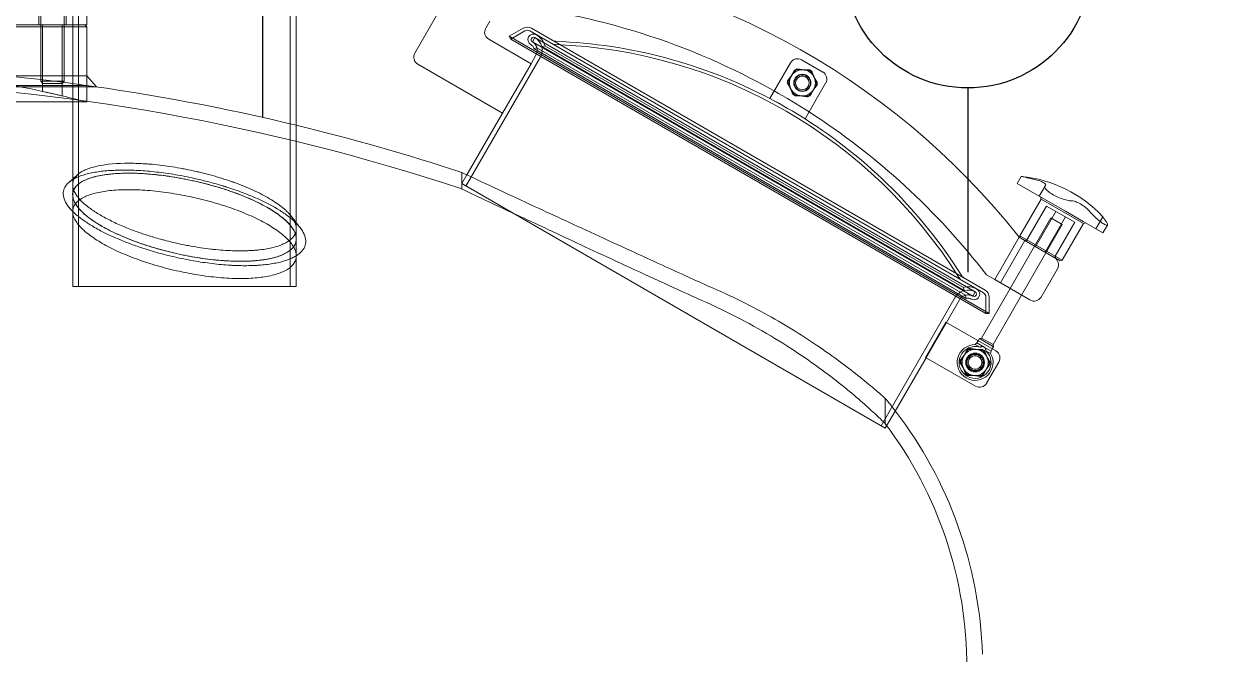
# Model space of a CAD drawing. Header units: millimetres. Extents: x -6314 to 11113, y -129 to 3675.
# Drawn here: x -2345.1 to -2223.9, y 2121.1 to 2185.6 of the extents above; entities that cross this region are included whole.
import ezdxf

# ---------------------------------------------------------------- set-up
doc = ezdxf.new("R2010")
doc.units = ezdxf.units.MM
doc.layers.add('Equipment', color=123, linetype='Continuous')
doc.dimstyles.new('ISO-25', dxfattribs={"dimtxt": 2.5, "dimasz": 2.5, "dimexe": 1.25, "dimexo": 0.625, "dimtad": 1, "dimtxsty": 'Standard', "dimcen": 2.5, "dimadec": 0, "dimazin": 0, "dimtfac": 1, "dimtmove": 0, "dimatfit": 3, "dimfxl": 1, "dimarcsym": 0})

# ---------------------------------------------------------------- blocks, each defined once
blk = doc.blocks.new('A$C161d446f')
at = {"layer": 'Equipment', "linetype": 'Continuous', "lineweight": 0, "extrusion": (0, 1, 0)}
for p, q in [((-38.12, 521.86), (-38.12, 481.22)), ((-16.48, 521.86), (-16.48, 481.22)), ((-38.73, 520.86), (-38.73, 487.13)), ((-15.87, 520.86), (-15.87, 491.6)), ((-15.2, 507.96), (-15.2, 511.96)), ((-15, 511.94), (-15, 502.18)), ((-12.6, 511.94), (-12.6, 502.18)), ((-12.4, 507.96), (-12.4, 511.96)), ((-54.18, 510.84), (-50.85, 505.07)), ((-17.3, 507.96), (-17.3, 511.16)), ((-58.1, 507.62), (-58.51, 508.34)), ((-17.3, 507.96), (-15.87, 507.96)), ((-17.1, 507.96), (-17.3, 507.76)), ((-15.87, 507.96), (1.27, 507.96)), ((-14.81, 500.69), (-14.81, 507.96)), ((-12.79, 501.15), (-12.79, 507.96)), ((-109.57, 478.45), (-60.5, 506.78)), ((-109.16, 480.84), (-62.78, 507.62)), ((-108.99, 480.55), (-62.61, 507.33)), ((-108.15, 480.65), (-63.12, 506.65)), ((-63.12, 506.65), (-108.15, 480.65)), ((-63.12, 506.65), (-62.87, 506.22)), ((-62.11, 507.33), (-60.67, 506.49)), ((-61.94, 507.62), (-60.5, 506.78)), ((-60.67, 506.49), (-60.5, 506.78)), ((-17.3, 507.76), (-15.87, 507.76)), ((-17.3, 507.76), (-17.3, 500.07)), ((-15.87, 507.76), (1.27, 507.76)), ((-109.24, 478.45), (-60.67, 506.49)), ((-62.87, 506.22), (-107.9, 480.22)), ((-107.23, 479.99), (-63.01, 505.52)), ((-107.14, 480.32), (-63.33, 505.61)), ((-107.01, 480.8), (-63.82, 505.74)), ((-106.93, 481.12), (-64.14, 505.82)), ((-64.14, 505.82), (-63.82, 505.74)), ((-63.33, 505.61), (-63.01, 505.52)), ((-58.4, 506.48), (-62.73, 503.98)), ((-90.38, 504.38), (-92.55, 503.13)), ((-63.67, 504.6), (-56.08, 491.47)), ((-63.23, 504.85), (-62.73, 503.98)), ((-87.13, 500.42), (-89.25, 504.07)), ((-62.73, 503.98), (-59.82, 498.93)), ((-62.73, 503.98), (-59.82, 498.93)), ((-62.73, 503.98), (-59.82, 498.93)), ((-51.16, 503.93), (-59.82, 498.93)), ((-90.74, 498.33), (-92.85, 501.99)), ((-17.3, 502.75), (-18.29, 501.61)), ((-15.87, 502.75), (-17.3, 502.75)), ((-17.3, 502.75), (-17.3, 501.75)), ((1.27, 502.75), (-15.87, 502.75)), ((-12.6, 502.18), (-15, 502.18)), ((-14.79, 501.96), (-15, 502.18)), ((-14.79, 501.96), (-12.81, 501.96)), ((-12.81, 501.96), (-12.6, 502.18)), ((-18.29, 501.61), (-15.87, 501.61)), ((-17.3, 501.75), (42.7, 501.75)), ((-15.87, 501.61), (1.27, 501.61)), ((-17.3, 500.07), (42.7, 500.07)), ((-59.82, 498.93), (-56.17, 492.62)), ((-112.85, 492.46), (-112.44, 491.74)), ((-56.17, 492.62), (-55.65, 491.72)), ((-55.65, 491.17), (-55.65, 492.86)), ((-115.33, 491.55), (-114.69, 490.44)), ((-115.28, 491.47), (-114.68, 490.45)), ((-114.68, 490.45), (-113.57, 491.09)), ((-112.44, 491.74), (-113.57, 491.09)), ((-55.65, 491.72), (-98.95, 466.72)), ((-15.87, 491.6), (-15.87, 490.57)), ((-15.87, 491.6), (-15.87, 481.22)), ((-114.88, 490.14), (-119.21, 487.64)), ((-114.68, 490.45), (-117.37, 488.9)), ((-114.88, 490.14), (-114.82, 490.37)), ((-112.71, 486.39), (-114.88, 490.14)), ((-15.87, 488.87), (-15.87, 490.57)), ((-119.18, 487.85), (-117.37, 488.9)), ((-115.43, 489.43), (-118.32, 487.77)), ((-118.32, 487.77), (-115.43, 489.43)), ((-114.31, 485.27), (-116.39, 488.88)), ((-113.35, 485.82), (-115.43, 489.43)), ((-113.43, 485.97), (-115.43, 489.43)), ((-121.67, 487.49), (-121.2, 486.68)), ((-119.18, 487.85), (-121.2, 486.68)), ((-121.19, 488.33), (-120.48, 487.1)), ((-119.21, 487.64), (-119.44, 487.7)), ((-117.04, 483.89), (-119.21, 487.64)), ((-116.24, 484.16), (-118.32, 487.77)), ((-116.32, 484.3), (-118.32, 487.77)), ((-115.28, 484.71), (-117.37, 488.32)), ((-117.04, 487.55), (-115.88, 488.21)), ((-117.04, 487.55), (-112.87, 480.33)), ((-115.88, 488.21), (-111.72, 480.99)), ((-117.04, 483.89), (-112.71, 486.39)), ((-113.38, 485.81), (-112.63, 486.24)), ((-112.77, 486.16), (-112.71, 486.39)), ((-112.63, 486.24), (-110.13, 481.91)), ((-38.73, 487.13), (-38.73, 486.07)), ((-38.73, 487.13), (-38.73, 481.22)), ((-38.73, 484.33), (-38.73, 486.07)), ((-113.38, 485.81), (-116.21, 484.18)), ((-113.43, 485.97), (-113.21, 485.91)), ((-113.21, 485.91), (-110.71, 481.58)), ((-116.82, 483.82), (-117.04, 483.89)), ((-116.24, 484.16), (-116.82, 483.82)), ((-116.32, 484.3), (-116.38, 484.07)), ((-116.24, 484.16), (-116.21, 484.18)), ((-116.54, 483.02), (-114.88, 480.13)), ((-113.74, 479.83), (-110.13, 481.91)), ((-109.29, 482.4), (-110.13, 481.91)), ((-38.73, 481.22), (-15.87, 481.22)), ((-112.87, 480.33), (-109.96, 475.28)), ((-111.72, 480.99), (-108.8, 475.94)), ((-109.57, 480.12), (-109.57, 478.45)), ((-109.24, 480.12), (-109.24, 478.45)), ((-108.15, 480.65), (-107.9, 480.22)), ((-107.14, 480.32), (-107.23, 479.99)), ((-106.93, 481.12), (-107.01, 480.8)), ((-106.1, 480.1), (-98.52, 466.97)), ((-106.53, 479.85), (-105.2, 477.54)), ((-105.15, 477.57), (-110.25, 474.62)), ((-109.24, 478.45), (-109.57, 478.45)), ((-105.15, 477.57), (-103.07, 473.96)), ((-105.2, 477.54), (-103.12, 473.93)), ((-105.18, 477.55), (-103.1, 473.94)), ((-108.57, 475.88), (-110.02, 475.05)), ((-109.96, 475.28), (-110.02, 475.05)), ((-109.96, 475.28), (-108.8, 475.94)), ((-109.04, 475.02), (-108.32, 475.44)), ((-108.8, 475.94), (-108.57, 475.88)), ((-108.14, 475.28), (-108.61, 475)), ((-108.45, 475.67), (-108.57, 475.88)), ((-108.32, 475.44), (-108.45, 475.67)), ((-108.32, 475.44), (-108.14, 475.28)), ((-109.89, 474.83), (-110.02, 475.05)), ((-109.76, 474.61), (-109.89, 474.83)), ((-109.76, 474.61), (-109.04, 475.02)), ((-109.76, 474.61), (-109.71, 474.37)), ((-109.24, 474.64), (-109.71, 474.37)), ((-103.07, 473.96), (-108.17, 471.02)), ((-103.12, 473.93), (-99.97, 468.48)), ((-110.56, 473.49), (-109.31, 471.32)), ((-98.95, 467.18), (-98.95, 469.76)), ((-99.97, 468.48), (-98.95, 466.72))]:
    blk.add_line(p, q, dxfattribs=at)
at = {"layer": 'Equipment', "linetype": 'Continuous', "lineweight": 0}
for centre, radius in [((-90.47, 502.02), 0.875), ((-90.47, 502.02), 0.833), ((-90.47, 502.02), 0.695), ((-108.13, 473.44), 0.875), ((-108.13, 473.44), 0.833), ((-108.13, 473.44), 0.695)]:
    blk.add_circle(centre, radius, dxfattribs=at)
at = {"layer": 'Equipment', "linetype": 'Continuous', "lineweight": 0, "extrusion": (0, 0, -1)}
for centre, radius in [((90.47, 502.02), 0.708), ((108.13, 473.44), 0.958), ((108.13, 473.44), 0.708)]:
    blk.add_circle(centre, radius, dxfattribs=at)
at = {"layer": 'Equipment', "linetype": 'Continuous', "lineweight": 0}
for centre, radius, start, end in [((-52.37, 438.6), 76.82, 94.4715, 141.6682), ((-51.57, 504.65), 0.833, 300, 30), ((-90.47, 502.02), 1.33, 37.5517, 97.5517), ((-63.24, 454.86), 51.44, 117.6789, 122.3211), ((-115.82, 483.44), 0.833, 120, 210), ((-114.15, 480.55), 0.833, 210, 300), ((-108.13, 473.44), 1.63, 132.7953, 107.2047), ((-108.13, 473.44), 1.33, 217.5517, 277.5517)]:
    blk.add_arc(centre, radius, start, end, dxfattribs=at)
at = {"layer": 'Equipment', "linetype": 'Continuous', "lineweight": 0, "extrusion": (0, 0, -1)}
for centre, radius, start, end in [((52.37, 438.6), 71.82, 60.641, 84.2997), ((62.37, 505.35), 1.83, 15, 60), ((62.37, 505.35), 1.5, 330, 60), ((62.37, 505.35), 1.5, 15, 60), ((62.99, 506.43), 0.583, 60, 240), ((62.99, 506.43), 0.25, 60, 240), ((62.36, 506.89), 0.833, 60, 120), ((62.36, 506.89), 0.5, 60, 120), ((58.82, 507.21), 0.833, 150, 240), ((63.24, 454.86), 51.12, 32.2368, 87.7632), ((63.24, 454.86), 51.45, 62.3205, 87.7632), ((65.27, 506.94), 0.667, 240, 267.7632), ((65.27, 506.94), 1, 240, 267.7632), ((62.37, 505.35), 1, 338.0454, 60), ((62.37, 505.35), 1, 15, 60), ((62.37, 505.35), 0.667, 15, 60), ((89.97, 503.66), 0.833, 60, 150), ((62.37, 505.35), 1, 330, 338.0454), ((92.13, 502.41), 0.833, 330, 60), ((90.47, 502.02), 1.33, 22.4483, 82.4483), ((-12.7, 285.14), 218.68, 76.3975, 88.2443), ((-12.7, 384.56), 119.34, 77.6674, 86.7816), ((90.47, 502.02), 1.33, 322.4483, 22.4483), ((90.47, 502.02), 1.33, 142.4483, 202.4483), ((-12.7, 285.14), 217.08, 71.6478, 88.2313), ((90.47, 502.02), 1.33, 262.4483, 322.4483), ((52.37, 438.6), 71.82, 57.3158, 60.641), ((90.47, 502.02), 1.33, 202.4483, 262.4483), ((-12.7, 285.14), 218.68, 81.8529, 82.1149), ((-12.7, 384.56), 119.34, 75.4407, 76.6721), ((63.24, 454.86), 51.45, 57.6794, 62.3206), ((63.24, 454.86), 51.45, 57.6795, 62.3205), ((52.37, 438.6), 71.82, 37.5808, 57.3158), ((63.24, 454.86), 51.45, 32.2368, 57.6795), ((-12.7, 285.14), 218.68, 71.7868, 76.3975), ((111.55, 479.37), 13.16, 42.9056, 84.3099), ((107.4, 479.35), 1.83, 60, 105), ((107.33, 482.66), 0.667, 212.2368, 240), ((107.33, 482.66), 1, 212.2368, 240), ((108.74, 480.12), 0.833, 0, 60), ((108.74, 480.12), 0.5, 0, 60), ((108.02, 480.43), 0.583, 240, 60), ((108.02, 480.43), 0.25, 240, 60), ((107.4, 479.35), 1.5, 60, 150), ((107.4, 479.35), 1.5, 60, 105), ((107.4, 479.35), 1, 60, 141.9546), ((107.4, 479.35), 1, 60, 105), ((107.4, 479.35), 0.667, 60, 105), ((107.4, 479.35), 1, 141.9546, 150), ((108.13, 473.44), 1.83, 89.7031, 30.2969), ((109.84, 473.9), 0.833, 330, 60), ((108.13, 473.44), 1.33, 322.4483, 22.4483), ((108.13, 473.44), 1.33, 22.4483, 82.4483), ((108.13, 473.44), 1.33, 82.4483, 142.4483), ((108.13, 473.44), 1.33, 142.4483, 202.4483), ((108.13, 473.44), 1.33, 202.4483, 262.4483), ((108.59, 471.74), 0.833, 240, 330), ((65.8, 442.22), 43.1, 37.5494, 39.7218), ((65.8, 442.22), 43.1, 1.8614, 37.5494), ((65.8, 442.22), 41.5, 0, 36.9833)]:
    blk.add_arc(centre, radius, start, end, dxfattribs=at)
at = {"layer": 'Equipment', "linetype": 'Continuous', "lineweight": 0}
for points, weights in [([(-91.7, 502.53), (-91.56, 502.86), (-91.41, 503.24)], [1.76101982358, 1.76101982358, 1.63458428882]), ([(-91.62, 502.69), (-91.44, 503), (-91.24, 503.35)], [2.01757984945, 2.01757984945, 1.87272413359]), ([(-91.41, 503.24), (-91, 503.3), (-90.64, 503.34)], [1.63458428882, 1.76101982358, 1.76101982358]), ([(-91.24, 503.35), (-90.82, 503.35), (-90.47, 503.35)], [1.87272413359, 2.01757984945, 2.01757984945]), ([(-90.64, 503.34), (-90.29, 503.39), (-89.88, 503.44)], [1.76101982358, 1.76101982358, 1.63458428882]), ([(-90.47, 503.35), (-90.11, 503.35), (-89.7, 503.35)], [2.01757984945, 2.01757984945, 1.87272413359]), ([(-89.88, 503.44), (-89.63, 503.12), (-89.41, 502.83)], [1.63458428882, 1.76101982358, 1.76101982358]), ([(-89.31, 502.69), (-89.49, 503), (-89.7, 503.35)], [2.01764396215, 2.01764396215, 1.87278364321]), ([(-92.01, 502.02), (-91.8, 502.38), (-91.62, 502.69)], [1.87272413359, 2.01757984945, 2.01757984945]), ([(-91.62, 501.35), (-91.8, 501.66), (-92.01, 502.02)], [2.01757984945, 2.01757984945, 1.87272413359]), ([(-91.99, 501.82), (-91.84, 502.2), (-91.7, 502.53)], [1.63458428882, 1.76101982358, 1.76101982358]), ([(-91.52, 501.21), (-91.74, 501.49), (-91.99, 501.82)], [1.76101982358, 1.76101982358, 1.63458428882]), ([(-89.41, 502.83), (-89.19, 502.55), (-88.94, 502.22)], [1.76101982358, 1.76101982358, 1.63458428882]), ([(-88.93, 502.02), (-89.13, 502.38), (-89.31, 502.69)], [1.87278364321, 2.01764396215, 2.01764396215]), ([(-88.93, 502.02), (-89.13, 501.66), (-89.31, 501.35)], [1.87272413359, 2.01757984945, 2.01757984945]), ([(-88.94, 502.22), (-89.1, 501.84), (-89.23, 501.51)], [1.63458428882, 1.76101982358, 1.76101982358]), ([(-91.24, 500.69), (-91.44, 501.04), (-91.62, 501.35)], [1.87272413359, 2.01757984945, 2.01757984945]), ([(-91.05, 500.6), (-91.31, 500.92), (-91.52, 501.21)], [1.63458428882, 1.76101982358, 1.76101982358]), ([(-90.47, 500.69), (-90.82, 500.69), (-91.24, 500.69)], [2.01757984945, 2.01757984945, 1.87272413359]), ([(-90.29, 500.7), (-90.65, 500.65), (-91.05, 500.6)], [1.76101982358, 1.76101982358, 1.63458428882]), ([(-89.7, 500.69), (-90.11, 500.69), (-90.47, 500.69)], [1.87272413359, 2.01757984945, 2.01757984945]), ([(-89.53, 500.8), (-89.94, 500.75), (-90.29, 500.7)], [1.63458428882, 1.76101982358, 1.76101982358]), ([(-89.31, 501.35), (-89.49, 501.04), (-89.7, 500.69)], [2.01757984945, 2.01757984945, 1.87272413359]), ([(-89.23, 501.51), (-89.37, 501.18), (-89.53, 500.8)], [1.76101982358, 1.76101982358, 1.63458428882]), ([(-109.67, 473.44), (-109.46, 473.8), (-109.28, 474.11)], [1.87272413359, 2.01757984945, 2.01757984945]), ([(-109.65, 473.24), (-109.5, 473.62), (-109.36, 473.95)], [1.63458428882, 1.76101982358, 1.76101982358]), ([(-109.36, 473.95), (-109.22, 474.28), (-109.07, 474.67)], [1.76101982358, 1.76101982358, 1.63458428882]), ([(-109.28, 474.11), (-109.1, 474.42), (-108.9, 474.78)], [2.01757984945, 2.01757984945, 1.87272413359]), ([(-109.24, 474.64), (-109.19, 474.94), (-109.04, 475.02)], [1.63144465034, 1.70495106429, 1.70495106429]), ([(-109.07, 474.67), (-108.66, 474.72), (-108.3, 474.77)], [1.63458428882, 1.76101982358, 1.76101982358]), ([(-109.04, 475.02), (-108.89, 475.11), (-108.61, 475)], [1.70495106429, 1.70495106429, 1.63144465034]), ([(-108.9, 474.78), (-108.49, 474.78), (-108.13, 474.78)], [1.87272413359, 2.01757984945, 2.01757984945]), ([(-108.3, 474.77), (-107.95, 474.81), (-107.54, 474.87)], [1.76101982358, 1.76101982358, 1.63458428882]), ([(-108.13, 474.78), (-107.77, 474.78), (-107.36, 474.78)], [2.01757984945, 2.01757984945, 1.87272413359]), ([(-107.54, 474.87), (-107.29, 474.54), (-107.07, 474.26)], [1.63458428882, 1.76101982358, 1.76101982358]), ([(-106.97, 474.11), (-107.15, 474.42), (-107.36, 474.78)], [2.01764396215, 2.01764396215, 1.87278364321]), ([(-107.07, 474.26), (-106.85, 473.97), (-106.6, 473.65)], [1.76101982358, 1.76101982358, 1.63458428882]), ([(-106.59, 473.44), (-106.79, 473.8), (-106.97, 474.11)], [1.87278364321, 2.01764396215, 2.01764396215]), ([(-109.28, 472.78), (-109.46, 473.09), (-109.67, 473.44)], [2.01757984945, 2.01757984945, 1.87272413359]), ([(-109.19, 472.63), (-109.4, 472.92), (-109.65, 473.24)], [1.76101982358, 1.76101982358, 1.63458428882]), ([(-108.9, 472.11), (-109.1, 472.47), (-109.28, 472.78)], [1.87272413359, 2.01757984945, 2.01757984945]), ([(-106.97, 472.78), (-107.15, 472.47), (-107.36, 472.11)], [2.01757984945, 2.01757984945, 1.87272413359]), ([(-106.9, 472.94), (-107.03, 472.61), (-107.19, 472.22)], [1.76101982358, 1.76101982358, 1.63458428882]), ([(-106.59, 473.44), (-106.79, 473.09), (-106.97, 472.78)], [1.87272413359, 2.01757984945, 2.01757984945]), ([(-106.6, 473.65), (-106.76, 473.27), (-106.9, 472.94)], [1.63458428882, 1.76101982358, 1.76101982358]), ([(-108.72, 472.02), (-108.97, 472.35), (-109.19, 472.63)], [1.63458428882, 1.76101982358, 1.76101982358]), ([(-108.13, 472.11), (-108.49, 472.11), (-108.9, 472.11)], [2.01757984945, 2.01757984945, 1.87272413359]), ([(-107.95, 472.12), (-108.31, 472.08), (-108.72, 472.02)], [1.76101982358, 1.76101982358, 1.63458428882]), ([(-107.36, 472.11), (-107.77, 472.11), (-108.13, 472.11)], [1.87272413359, 2.01757984945, 2.01757984945]), ([(-107.19, 472.22), (-107.6, 472.17), (-107.95, 472.12)], [1.63458428882, 1.76101982358, 1.76101982358])]:
    blk.add_rational_spline(points, weights, degree=2, dxfattribs=at)
for points, knots in [([(-12.79, 501.15), (-12.79, 501.15), (-12.81, 501.14), (-12.92, 501.12), (-12.99, 501.1), (-13.17, 501.06), (-13.29, 501.03), (-13.54, 500.98), (-13.67, 500.95), (-13.93, 500.89), (-14.06, 500.86), (-14.31, 500.8), (-14.43, 500.77), (-14.61, 500.73), (-14.68, 500.72), (-14.79, 500.69), (-14.81, 500.69), (-14.81, 500.69)], [-3.08456, -3.08456, -3.08456, -3.08456, -2.894468, -2.894468, -2.704376, -2.704376, -2.508906, -2.508906, -2.313436, -2.313436, -2.117951, -2.117951, -1.922466, -1.922466, -1.732373, -1.732373, -1.54228, -1.54228, -1.54228, -1.54228]), ([(-38.73, 487.13), (-38.73, 487.17), (-38.73, 487.22), (-38.71, 487.4), (-38.68, 487.54), (-38.6, 487.75), (-38.56, 487.83), (-38.49, 487.97), (-38.45, 488.04), (-38.31, 488.27), (-38.2, 488.42), (-38, 488.64), (-37.93, 488.72), (-37.82, 488.83), (-37.78, 488.87), (-37.66, 488.99), (-37.57, 489.07), (-37.12, 489.45), (-36.69, 489.76), (-35.95, 490.22), (-35.69, 490.37), (-35.14, 490.66), (-34.85, 490.81), (-34.24, 491.09), (-33.93, 491.23), (-33.52, 491.4), (-33.44, 491.43), (-33.03, 491.6), (-32.7, 491.73), (-32.19, 491.91), (-32.02, 491.97), (-31.51, 492.14), (-31.17, 492.25), (-30.65, 492.4), (-30.48, 492.46), (-29.96, 492.6), (-29.6, 492.7), (-29.16, 492.81), (-29.07, 492.83), (-28.81, 492.89), (-28.64, 492.93), (-28.11, 493.05), (-27.76, 493.13), (-27.22, 493.23), (-27.04, 493.27), (-26.51, 493.36), (-26.16, 493.42), (-25.11, 493.58), (-24.42, 493.66), (-23.58, 493.73), (-23.42, 493.74), (-23.02, 493.76), (-22.79, 493.78), (-22.26, 493.8), (-21.96, 493.8), (-21.51, 493.81), (-21.36, 493.8), (-20.02, 493.78), (-18.98, 493.66), (-17.93, 493.4), (-17.73, 493.34), (-17.37, 493.21), (-17.19, 493.14), (-16.72, 492.91), (-16.47, 492.74), (-16.18, 492.44), (-16.1, 492.34), (-16.01, 492.17), (-15.98, 492.12), (-15.94, 492.02), (-15.92, 491.97), (-15.89, 491.83), (-15.87, 491.73), (-15.87, 491.62), (-15.87, 491.61), (-15.87, 491.6)], [-32.106611, -32.106611, -32.106611, -32.106611, -31.898082, -31.898082, -31.273617, -31.273617, -30.961933, -30.961933, -30.649103, -30.649103, -30.018483, -30.018483, -29.706214, -29.706214, -29.547665, -29.547665, -29.226846, -29.226846, -27.955516, -27.955516, -27.328069, -27.328069, -26.700056, -26.700056, -26.079762, -26.079762, -25.925725, -25.925725, -25.315932, -25.315932, -25.022185, -25.022185, -24.449633, -24.449633, -24.170485, -24.170485, -23.606533, -23.606533, -23.46437, -23.46437, -23.201916, -23.201916, -22.649897, -22.649897, -22.379004, -22.379004, -21.84016, -21.84016, -20.775825, -20.775825, -20.513493, -20.513493, -20.141586, -20.141586, -19.632463, -19.632463, -19.375324, -19.375324, -17.24847, -17.24847, -16.717045, -16.717045, -16.173942, -16.173942, -15.080095, -15.080095, -14.49393, -14.49393, -14.226776, -14.226776, -13.976979, -13.976979, -13.516376, -13.516376, -13.467685, -13.467685, -13.467685, -13.467685]), ([(-114.18, 492.16), (-114.28, 492.14), (-114.37, 492.11), (-114.66, 492.03), (-114.84, 491.96), (-115.12, 491.84), (-115.23, 491.77), (-115.35, 491.65), (-115.36, 491.59), (-115.33, 491.55), (-115.33, 491.53), (-115.32, 491.52), (-115.3, 491.51)], [4.193296, 4.193296, 4.193296, 4.193296, 4.331742, 4.331742, 4.657546, 4.657546, 4.973259, 4.973259, 5.288972, 5.288972, 5.288972, 5.369308, 5.369308, 5.369308, 5.369308]), ([(-112.85, 492.46), (-112.85, 492.46), (-112.9, 492.45), (-113.07, 492.42), (-113.2, 492.39), (-113.5, 492.32), (-113.69, 492.27), (-113.99, 492.2), (-114.09, 492.18), (-114.18, 492.16)], [0, 0, 0, 0, 0.313274, 0.313274, 0.626548, 0.626548, 0.955476, 0.955476, 1.098822, 1.098822, 1.098822, 1.098822]), ([(-78.11, 482.49), (-76.38, 483.28), (-74.65, 484.07), (-70.41, 486.01), (-68, 487.12), (-63.66, 489.13), (-61.77, 490), (-58.55, 491.51), (-57.3, 492.09), (-56.08, 492.66), (-55.8, 492.79), (-55.66, 492.85), (-55.65, 492.86), (-55.65, 492.86)], [1.278861, 1.278861, 1.278861, 1.278861, 4.141275, 4.141275, 8.436395, 8.436395, 12.708321, 12.708321, 17.354976, 17.354976, 20.117992, 20.117992, 20.938689, 20.938689, 20.938689, 20.938689]), ([(-39.12, 487.23), (-39.02, 487.35), (-38.92, 487.47), (-38.8, 487.59), (-38.64, 487.76), (-38.45, 487.94), (-38.25, 488.11), (-38.18, 488.16), (-38.11, 488.22), (-38.04, 488.28), (-37.89, 488.39), (-37.74, 488.51), (-37.58, 488.62), (-37.41, 488.73), (-37.24, 488.85), (-37.07, 488.96), (-36.34, 489.42), (-35.45, 489.88), (-34.45, 490.32), (-34.2, 490.42), (-33.94, 490.53), (-33.68, 490.63), (-33.42, 490.74), (-33.15, 490.84), (-32.88, 490.94), (-32.6, 491.04), (-32.32, 491.14), (-32.04, 491.23), (-31.9, 491.28), (-31.76, 491.32), (-31.62, 491.37), (-31.58, 491.38), (-31.55, 491.39), (-31.51, 491.4), (-31.48, 491.41), (-31.44, 491.42), (-31.41, 491.44), (-31.37, 491.45), (-31.34, 491.46), (-31.3, 491.47), (-31.28, 491.47), (-31.26, 491.48), (-31.25, 491.48), (-31.23, 491.49), (-31.21, 491.5), (-31.19, 491.5), (-30.63, 491.67), (-30.05, 491.83), (-29.44, 491.99), (-29.29, 492.03), (-29.13, 492.06), (-28.98, 492.1), (-28.51, 492.21), (-28.04, 492.32), (-27.57, 492.41), (-26.94, 492.54), (-26.29, 492.65), (-25.64, 492.75), (-25, 492.84), (-24.36, 492.92), (-23.74, 492.98), (-23.44, 493), (-23.14, 493.03), (-22.84, 493.05), (-22.54, 493.07), (-22.24, 493.08), (-21.95, 493.09), (-21.37, 493.11), (-20.83, 493.11), (-20.31, 493.09), (-20.25, 493.09), (-20.18, 493.09), (-20.12, 493.08), (-20.05, 493.08), (-19.99, 493.08), (-19.93, 493.07), (-19.8, 493.07), (-19.67, 493.06), (-19.54, 493.05), (-19.29, 493.03), (-19.05, 493.01), (-18.81, 492.98), (-18.34, 492.92), (-17.9, 492.84), (-17.5, 492.75), (-17.1, 492.65), (-16.75, 492.54), (-16.44, 492.41), (-16.13, 492.29), (-15.87, 492.14), (-15.66, 491.99), (-15.59, 491.94), (-15.53, 491.9), (-15.48, 491.85)], [17.817485, 17.817485, 17.817485, 17.817485, 18.303937, 18.303937, 18.303937, 18.980746, 18.980746, 18.980746, 19.206349, 19.206349, 19.206349, 19.657555, 19.657555, 19.657555, 20.108761, 20.108761, 20.108761, 21.985373, 21.985373, 21.985373, 22.451532, 22.451532, 22.451532, 22.91769, 22.91769, 22.91769, 23.383849, 23.383849, 23.383849, 23.616928, 23.616928, 23.616928, 23.675198, 23.675198, 23.675198, 23.733468, 23.733468, 23.733468, 23.791737, 23.791737, 23.791737, 23.820872, 23.820872, 23.820872, 23.850007, 23.850007, 23.850007, 24.771436, 24.771436, 24.771436, 25.001793, 25.001793, 25.001793, 25.692864, 25.692864, 25.692864, 26.644714, 26.644714, 26.644714, 27.596564, 27.596564, 27.596564, 28.059457, 28.059457, 28.059457, 28.52235, 28.52235, 28.52235, 29.448136, 29.448136, 29.448136, 29.566327, 29.566327, 29.566327, 29.684517, 29.684517, 29.684517, 29.920899, 29.920899, 29.920899, 30.393662, 30.393662, 30.393662, 31.339189, 31.339189, 31.339189, 32.283309, 32.283309, 32.283309, 33.227429, 33.227429, 33.227429, 33.517788, 33.517788, 33.517788, 33.517788]), ([(-17.4, 488.34), (-17.76, 488.05), (-18.2, 487.76), (-19.2, 487.17), (-19.76, 486.87), (-20.99, 486.31), (-21.66, 486.03), (-23.05, 485.52), (-23.78, 485.29), (-25.17, 484.89), (-25.88, 484.71), (-27.34, 484.38), (-28.09, 484.24), (-29.58, 484.01), (-30.31, 483.93), (-31.72, 483.81), (-32.4, 483.78), (-33.63, 483.78), (-34.24, 483.81), (-35.36, 483.93), (-35.88, 484.01), (-36.8, 484.24), (-37.2, 484.38), (-37.85, 484.71), (-38.11, 484.89), (-38.5, 485.29), (-38.64, 485.52), (-38.76, 486.03), (-38.74, 486.31), (-38.54, 486.87), (-38.36, 487.17), (-37.87, 487.76), (-37.56, 488.05), (-36.84, 488.62), (-36.41, 488.91), (-35.41, 489.5), (-34.84, 489.79), (-33.61, 490.34), (-32.94, 490.61), (-31.55, 491.11), (-30.83, 491.33), (-29.44, 491.72), (-28.72, 491.9), (-27.26, 492.21), (-26.51, 492.35), (-25.02, 492.57), (-24.29, 492.65), (-22.88, 492.76), (-22.2, 492.79), (-20.95, 492.79), (-20.34, 492.76), (-19.2, 492.65), (-18.67, 492.56), (-17.75, 492.33), (-17.35, 492.19), (-16.69, 491.87), (-16.44, 491.69), (-16.07, 491.29), (-15.94, 491.07), (-15.84, 490.58), (-15.87, 490.31), (-16.07, 489.76), (-16.25, 489.48), (-16.74, 488.9), (-17.05, 488.61), (-17.4, 488.34)], [-35.744032, -35.744032, -35.744032, -35.744032, -34.581258, -34.581258, -33.418483, -33.418483, -32.255708, -32.255708, -31.092933, -31.092933, -30.02021, -30.02021, -28.947487, -28.947487, -27.874764, -27.874764, -26.80204, -26.80204, -25.729317, -25.729317, -24.656594, -24.656594, -23.583871, -23.583871, -22.511148, -22.511148, -21.348373, -21.348373, -20.185598, -20.185598, -19.022823, -19.022823, -17.860048, -17.860048, -16.69998, -16.69998, -15.539911, -15.539911, -14.379842, -14.379842, -13.219774, -13.219774, -12.147365, -12.147365, -11.074956, -11.074956, -10.002547, -10.002547, -8.930138, -8.930138, -7.837097, -7.837097, -6.744056, -6.744056, -5.651014, -5.651014, -4.557973, -4.557973, -3.41848, -3.41848, -2.278987, -2.278987, -1.139493, -1.139493, 0, 0, 0, 0]), ([(-15.87, 490.57), (-15.87, 490.81), (-15.94, 491.05), (-16.22, 491.49), (-16.44, 491.69), (-17.03, 492.05), (-17.4, 492.21), (-18.25, 492.47), (-18.74, 492.57), (-19.78, 492.71), (-20.35, 492.76), (-21.6, 492.8), (-22.27, 492.79), (-23.68, 492.71), (-24.4, 492.64), (-25.87, 492.45), (-26.6, 492.33), (-28.03, 492.05), (-28.78, 491.89), (-30.25, 491.5), (-30.99, 491.29), (-32.38, 490.82), (-33.04, 490.57), (-34.27, 490.06), (-34.83, 489.79), (-35.84, 489.26), (-36.32, 488.97), (-37.17, 488.37), (-37.54, 488.07), (-38.14, 487.47), (-38.36, 487.17), (-38.66, 486.6), (-38.73, 486.32), (-38.73, 485.83), (-38.66, 485.59), (-38.38, 485.14), (-38.16, 484.92), (-37.57, 484.55), (-37.2, 484.38), (-36.34, 484.11), (-35.85, 484.01), (-34.81, 483.86), (-34.24, 483.81), (-32.99, 483.77), (-32.32, 483.79), (-30.92, 483.87), (-30.19, 483.94), (-28.73, 484.14), (-28, 484.26), (-26.57, 484.55), (-25.82, 484.72), (-24.34, 485.12), (-23.61, 485.34), (-22.22, 485.82), (-21.55, 486.08), (-20.33, 486.6), (-19.77, 486.87), (-18.76, 487.41), (-18.28, 487.7), (-17.43, 488.3), (-17.06, 488.6), (-16.46, 489.2), (-16.24, 489.49), (-15.94, 490.06), (-15.87, 490.33), (-15.87, 490.57)], [0, 0, 0, 0, 1.117557, 1.117557, 2.235113, 2.235113, 3.35267, 3.35267, 4.470227, 4.470227, 5.544922, 5.544922, 6.619617, 6.619617, 7.694312, 7.694312, 8.769008, 8.769008, 9.882422, 9.882422, 10.995837, 10.995837, 12.109252, 12.109252, 13.222667, 13.222667, 14.382994, 14.382994, 15.543322, 15.543322, 16.70365, 16.70365, 17.863978, 17.863978, 18.984301, 18.984301, 20.104625, 20.104625, 21.224948, 21.224948, 22.345272, 22.345272, 23.419804, 23.419804, 24.494337, 24.494337, 25.56887, 25.56887, 26.643403, 26.643403, 27.75999, 27.75999, 28.876576, 28.876576, 29.993163, 29.993163, 31.10975, 31.10975, 32.268446, 32.268446, 33.427142, 33.427142, 34.585839, 34.585839, 35.744535, 35.744535, 35.744535, 35.744535]), ([(-115.3, 491.51), (-115.28, 491.49), (-115.27, 491.47), (-115.25, 491.38), (-115.27, 491.29), (-115.39, 491.12), (-115.49, 491.01), (-115.76, 490.8), (-115.92, 490.69), (-116.1, 490.59), (-116.27, 490.49), (-116.47, 490.39), (-116.87, 490.22), (-117.08, 490.14), (-117.45, 490.04), (-117.64, 489.99), (-117.86, 489.97), (-117.93, 489.96), (-117.98, 489.96)], [-1.098822, -1.098822, -1.098822, -1.098822, -0.955476, -0.955476, -0.626548, -0.626548, -0.313274, -0.313274, 0, 0, 0, 0.313274, 0.313274, 0.626548, 0.626548, 0.955476, 0.955476, 1.098822, 1.098822, 1.098822, 1.098822]), ([(-55.65, 491.17), (-55.65, 491.17), (-55.66, 491.17), (-55.75, 491.12), (-56, 491.01), (-57.07, 490.5), (-58.14, 490), (-61.03, 488.64), (-62.83, 487.8), (-67.01, 485.85), (-69.37, 484.75), (-73.15, 483), (-74.46, 482.4), (-77.08, 481.19), (-78.39, 480.59), (-79.69, 480)], [-20.534633, -20.534633, -20.534633, -20.534633, -19.910739, -19.910739, -17.205523, -17.205523, -12.90709, -12.90709, -8.637444, -8.637444, -4.340814, -4.340814, -2.152149, -2.152149, -0.000001, -0.000001, -0.000001, -0.000001]), ([(-15.87, 488.87), (-15.87, 488.62), (-15.94, 488.35), (-16.24, 487.78), (-16.46, 487.48), (-17.06, 486.88), (-17.43, 486.58), (-18.28, 485.98), (-18.76, 485.68), (-19.77, 485.14), (-20.33, 484.86), (-21.55, 484.33), (-22.22, 484.08), (-23.61, 483.59), (-24.34, 483.37), (-25.82, 482.97), (-26.57, 482.79), (-28, 482.5), (-28.73, 482.38), (-30.19, 482.18), (-30.92, 482.11), (-32.32, 482.02), (-32.99, 482.01), (-34.24, 482.05), (-34.81, 482.1), (-35.85, 482.25), (-36.34, 482.35), (-37.2, 482.63), (-37.57, 482.79), (-38.16, 483.17), (-38.38, 483.39), (-38.66, 483.84), (-38.73, 484.08), (-38.73, 484.58), (-38.66, 484.86), (-38.36, 485.44), (-38.14, 485.74), (-37.54, 486.34), (-37.17, 486.65), (-36.32, 487.25), (-35.84, 487.54), (-34.83, 488.08), (-34.27, 488.35), (-33.04, 488.87), (-32.38, 489.12), (-30.99, 489.59), (-30.26, 489.81), (-28.78, 490.19), (-28.03, 490.36), (-26.6, 490.64), (-25.87, 490.76), (-24.41, 490.95), (-23.68, 491.02), (-22.28, 491.1), (-21.6, 491.11), (-20.35, 491.07), (-19.78, 491.03), (-18.75, 490.88), (-18.25, 490.78), (-17.4, 490.52), (-17.03, 490.36), (-16.44, 490), (-16.22, 489.79), (-15.94, 489.35), (-15.87, 489.11), (-15.87, 488.87)], [-35.766314, -35.766314, -35.766314, -35.766314, -34.606261, -34.606261, -33.446207, -33.446207, -32.286154, -32.286154, -31.126101, -31.126101, -30.008814, -30.008814, -28.891527, -28.891527, -27.774239, -27.774239, -26.656952, -26.656952, -25.582442, -25.582442, -24.507932, -24.507932, -23.433423, -23.433423, -22.358913, -22.358913, -21.237831, -21.237831, -20.116748, -20.116748, -18.995666, -18.995666, -17.874584, -17.874584, -16.712844, -16.712844, -15.551104, -15.551104, -14.389364, -14.389364, -13.227624, -13.227624, -12.113616, -12.113616, -10.999609, -10.999609, -9.885601, -9.885601, -8.771594, -8.771594, -7.696918, -7.696918, -6.622242, -6.622242, -5.547566, -5.547566, -4.47289, -4.47289, -3.354667, -3.354667, -2.236445, -2.236445, -1.118222, -1.118222, 0, 0, 0, 0]), ([(-15.87, 491.6), (-15.87, 491.53), (-15.88, 491.45), (-15.9, 491.3), (-15.92, 491.22), (-15.99, 491), (-16.06, 490.86), (-16.21, 490.61), (-16.28, 490.5), (-16.43, 490.3), (-16.5, 490.22), (-16.69, 490.01), (-16.81, 489.88), (-17.09, 489.63), (-17.24, 489.5), (-17.4, 489.38)], [-35.289334, -35.289334, -35.289334, -35.289334, -34.935251, -34.935251, -34.581682, -34.581682, -33.963288, -33.963288, -33.50011, -33.50011, -33.1504, -33.1504, -32.625094, -32.625094, -32.106611, -32.106611, -32.106611, -32.106611]), ([(-15.48, 491.85), (-15.44, 491.82), (-15.41, 491.79), (-15.38, 491.76), (-15.34, 491.72), (-15.3, 491.68), (-15.27, 491.64), (-15.23, 491.59), (-15.2, 491.55), (-15.16, 491.51), (-15.15, 491.48), (-15.13, 491.46), (-15.12, 491.44), (-15.1, 491.42), (-15.09, 491.39), (-15.08, 491.37), (-15.05, 491.33), (-15.03, 491.28), (-15.01, 491.23), (-14.97, 491.14), (-14.94, 491.04), (-14.92, 490.95), (-14.89, 490.75), (-14.9, 490.54), (-14.95, 490.32), (-15.01, 490.11), (-15.11, 489.88), (-15.25, 489.66), (-15.38, 489.44), (-15.56, 489.21), (-15.78, 488.98), (-15.89, 488.86), (-16.01, 488.75), (-16.14, 488.63), (-16.21, 488.58), (-16.27, 488.52), (-16.34, 488.46), (-16.37, 488.43), (-16.41, 488.4), (-16.44, 488.37), (-16.48, 488.35), (-16.51, 488.32), (-16.55, 488.29), (-16.55, 488.29), (-16.56, 488.28), (-16.56, 488.28)], [33.517788, 33.517788, 33.517788, 33.517788, 33.68508, 33.68508, 33.68508, 33.913906, 33.913906, 33.913906, 34.142732, 34.142732, 34.142732, 34.257145, 34.257145, 34.257145, 34.371557, 34.371557, 34.371557, 34.600383, 34.600383, 34.600383, 35.058035, 35.058035, 35.058035, 36.000024, 36.000024, 36.000024, 36.942012, 36.942012, 36.942012, 37.849408, 37.849408, 37.849408, 38.303105, 38.303105, 38.303105, 38.529954, 38.529954, 38.529954, 38.643378, 38.643378, 38.643378, 38.756803, 38.756803, 38.756803, 38.771202, 38.771202, 38.771202, 38.771202]), ([(-117.98, 489.96), (-118.07, 489.96), (-118.17, 489.95), (-118.42, 489.88), (-118.59, 489.81), (-118.95, 489.62), (-119.14, 489.5), (-119.47, 489.24), (-119.64, 489.09), (-119.79, 488.93), (-119.79, 488.92), (-119.8, 488.92)], [3.104809, 3.104809, 3.104809, 3.104809, 3.326007, 3.326007, 3.636632, 3.636632, 3.947258, 3.947258, 4.267447, 4.267447, 4.281865, 4.281865, 4.281865, 4.281865]), ([(-119.8, 488.92), (-119.8, 488.91), (-119.81, 488.91), (-119.96, 488.74), (-120.12, 488.57), (-120.43, 488.27), (-120.6, 488.12), (-120.92, 487.85), (-121.07, 487.74), (-121.32, 487.57), (-121.43, 487.51), (-121.6, 487.45), (-121.65, 487.46), (-121.67, 487.49), (-121.68, 487.52), (-121.67, 487.59), (-121.59, 487.76), (-121.53, 487.86), (-121.46, 487.96)], [-1.607047, -1.607047, -1.607047, -1.607047, -1.59639, -1.59639, -1.268974, -1.268974, -0.949216, -0.949216, -0.629459, -0.629459, -0.314729, -0.314729, 0, 0, 0, 0.322853, 0.322853, 0.59348, 0.59348, 0.59348, 0.59348]), ([(-17.4, 489.38), (-17.42, 489.36), (-17.44, 489.34), (-17.47, 489.33), (-17.5, 489.3), (-17.54, 489.27), (-17.57, 489.25), (-17.86, 489.03), (-18.18, 488.82), (-18.54, 488.6), (-18.89, 488.39), (-19.28, 488.17), (-19.69, 487.97)], [0, 0, 0, 0, 0.068604, 0.068604, 0.068604, 0.17493, 0.17493, 0.17493, 1.02554, 1.02554, 1.02554, 1.876149, 1.876149, 1.876149, 1.876149]), ([(-121.46, 487.96), (-121.38, 488.06), (-121.31, 488.16), (-121.21, 488.29), (-121.19, 488.33), (-121.19, 488.33)], [4.7026948, 4.7026948, 4.7026948, 4.7026948, 4.9764641, 4.9764641, 5.2887136, 5.2887136, 5.2887136, 5.2887136]), ([(-19.69, 487.97), (-20.1, 487.76), (-20.54, 487.56), (-21.47, 487.17), (-21.95, 486.98), (-22.59, 486.75), (-22.74, 486.7), (-23.05, 486.59), (-23.22, 486.53), (-23.59, 486.41), (-23.79, 486.35), (-24.1, 486.26), (-24.2, 486.23), (-24.55, 486.12), (-24.8, 486.06), (-25.17, 485.95), (-25.31, 485.92), (-25.74, 485.81), (-26.04, 485.74), (-26.7, 485.58), (-27.05, 485.51), (-27.59, 485.4), (-27.76, 485.37), (-28.29, 485.28), (-28.64, 485.22), (-29.33, 485.12), (-29.67, 485.07), (-30.18, 485.01), (-30.35, 485), (-31.17, 484.91), (-31.82, 484.87), (-32.51, 484.85), (-32.59, 484.85), (-32.82, 484.85), (-32.97, 484.85), (-33.26, 484.85), (-33.41, 484.85), (-33.69, 484.86), (-33.83, 484.87), (-34.04, 484.88), (-34.11, 484.88), (-34.25, 484.89), (-34.32, 484.89), (-34.52, 484.91), (-34.66, 484.92), (-34.85, 484.94), (-34.92, 484.95), (-35.24, 484.98), (-35.49, 485.02), (-35.96, 485.1), (-36.19, 485.15), (-36.62, 485.26), (-36.82, 485.32), (-37.19, 485.46), (-37.37, 485.53), (-37.69, 485.69), (-37.84, 485.77), (-38.03, 485.91), (-38.09, 485.96), (-38.21, 486.05), (-38.26, 486.1), (-38.33, 486.18), (-38.35, 486.2), (-38.4, 486.25), (-38.42, 486.28), (-38.45, 486.32), (-38.46, 486.33), (-38.51, 486.4), (-38.54, 486.45), (-38.6, 486.57), (-38.63, 486.62), (-38.7, 486.81), (-38.72, 486.93), (-38.73, 487.08), (-38.73, 487.1), (-38.73, 487.13)], [-13.467685, -13.467685, -13.467685, -13.467685, -12.579146, -12.579146, -11.708162, -11.708162, -11.459199, -11.459199, -11.170631, -11.170631, -10.844844, -10.844844, -10.671807, -10.671807, -10.28269, -10.28269, -10.075286, -10.075286, -9.606105, -9.606105, -9.06406, -9.06406, -8.794934, -8.794934, -8.264709, -8.264709, -7.741113, -7.741113, -7.479946, -7.479946, -6.445912, -6.445912, -6.317376, -6.317376, -6.061426, -6.061426, -5.807028, -5.807028, -5.549961, -5.549961, -5.42063, -5.42063, -5.290872, -5.290872, -5.029897, -5.029897, -4.898813, -4.898813, -4.37457, -4.37457, -3.84026, -3.84026, -3.302474, -3.302474, -2.754138, -2.754138, -2.194036, -2.194036, -1.914086, -1.914086, -1.636524, -1.636524, -1.498036, -1.498036, -1.358332, -1.358332, -1.287776, -1.287776, -0.999907, -0.999907, -0.706088, -0.706088, -0.099302, -0.099302, -0.000349, -0.000349, -0.000349, -0.000349]), ([(-16.56, 488.28), (-16.85, 488.05), (-17.17, 487.83), (-17.53, 487.6), (-17.9, 487.37), (-18.3, 487.13), (-18.73, 486.91)], [38.771499, 38.771499, 38.771499, 38.771499, 39.67321, 39.67321, 39.67321, 40.589762, 40.589762, 40.589762, 40.589762]), ([(-18.73, 486.91), (-19.6, 486.45), (-20.62, 486), (-21.7, 485.59), (-22.1, 485.44), (-22.51, 485.3), (-22.94, 485.15), (-23.09, 485.11), (-23.23, 485.06), (-23.38, 485.01), (-23.66, 484.92), (-23.95, 484.84), (-24.25, 484.75), (-24.54, 484.67), (-24.83, 484.59), (-25.13, 484.51), (-25.73, 484.35), (-26.36, 484.2), (-27, 484.07), (-27.64, 483.93), (-28.29, 483.81), (-28.93, 483.71), (-29.57, 483.62), (-30.21, 483.53), (-30.84, 483.47), (-31.15, 483.44), (-31.46, 483.42), (-31.76, 483.4), (-31.84, 483.39), (-31.92, 483.39), (-31.99, 483.38), (-32.06, 483.38), (-32.14, 483.37), (-32.21, 483.37), (-32.29, 483.37), (-32.36, 483.36), (-32.43, 483.36), (-32.51, 483.36), (-32.58, 483.35), (-32.65, 483.35), (-33.21, 483.33), (-33.76, 483.33), (-34.29, 483.35), (-34.36, 483.35), (-34.43, 483.36), (-34.49, 483.36), (-34.56, 483.36), (-34.62, 483.37), (-34.69, 483.37), (-34.82, 483.38), (-34.95, 483.39), (-35.07, 483.4), (-35.33, 483.42), (-35.57, 483.44), (-35.8, 483.47), (-36.27, 483.53), (-36.71, 483.61), (-37.11, 483.71), (-37.51, 483.81), (-37.86, 483.93), (-38.17, 484.06), (-38.32, 484.13), (-38.46, 484.2), (-38.59, 484.27), (-38.72, 484.34), (-38.84, 484.42), (-38.95, 484.5), (-39.05, 484.58), (-39.15, 484.66), (-39.23, 484.75), (-39.31, 484.83), (-39.38, 484.92), (-39.44, 485), (-39.47, 485.05), (-39.5, 485.1), (-39.52, 485.14), (-39.55, 485.19), (-39.57, 485.24), (-39.59, 485.28), (-39.63, 485.38), (-39.66, 485.48), (-39.68, 485.58), (-39.71, 485.79), (-39.7, 486), (-39.65, 486.22), (-39.59, 486.44), (-39.49, 486.67), (-39.35, 486.9), (-39.28, 487.01), (-39.2, 487.12), (-39.12, 487.23)], [1.81856, 1.81856, 1.81856, 1.81856, 3.682237, 3.682237, 3.682237, 4.356259, 4.356259, 4.356259, 4.580932, 4.580932, 4.580932, 5.03028, 5.03028, 5.03028, 5.479628, 5.479628, 5.479628, 6.399914, 6.399914, 6.399914, 7.3202, 7.3202, 7.3202, 8.237598, 8.237598, 8.237598, 8.696297, 8.696297, 8.696297, 8.810972, 8.810972, 8.810972, 8.925647, 8.925647, 8.925647, 9.040321, 9.040321, 9.040321, 9.154996, 9.154996, 9.154996, 10.052647, 10.052647, 10.052647, 10.164853, 10.164853, 10.164853, 10.277059, 10.277059, 10.277059, 10.501472, 10.501472, 10.501472, 10.950298, 10.950298, 10.950298, 11.876691, 11.876691, 11.876691, 12.803084, 12.803084, 12.803084, 13.253446, 13.253446, 13.253446, 13.703808, 13.703808, 13.703808, 14.154171, 14.154171, 14.154171, 14.604533, 14.604533, 14.604533, 14.834298, 14.834298, 14.834298, 15.064063, 15.064063, 15.064063, 15.523593, 15.523593, 15.523593, 16.442653, 16.442653, 16.442653, 17.373295, 17.373295, 17.373295, 17.817485, 17.817485, 17.817485, 17.817485]), ([(-98.95, 469.76), (-98.95, 469.76), (-98.95, 469.76), (-98.95, 469.76), (-98.9, 469.8), (-98.67, 470.01), (-98.44, 470.21), (-97.73, 470.82), (-97.21, 471.26), (-95.46, 472.67), (-93.98, 473.81), (-90.66, 476.07), (-88.89, 477.18), (-84.94, 479.38), (-82.75, 480.47), (-80.42, 481.44)], [17.900816, 17.900816, 17.900816, 17.900816, 17.902601, 17.902601, 19.343571, 19.343571, 21.394584, 21.394584, 23.862658, 23.862658, 28.220509, 28.220509, 31.975963, 31.975963, 35.801602, 35.801602, 35.801602, 35.801602]), ([(-79.69, 480), (-82.41, 478.84), (-84.96, 477.51), (-89.47, 474.83), (-91.44, 473.47), (-94.7, 471.01), (-96.02, 469.89), (-97.52, 468.54), (-97.95, 468.15), (-98.53, 467.59), (-98.72, 467.41), (-98.91, 467.22), (-98.95, 467.18), (-98.95, 467.18)], [-36.897976, -36.897976, -36.897976, -36.897976, -32.428676, -32.428676, -28.07202, -28.07202, -23.853796, -23.853796, -21.62123, -21.62123, -19.757571, -19.757571, -18.448981, -18.448981, -18.448981, -18.448981])]:
    blk.add_open_spline(points, degree=3, knots=knots, dxfattribs=at)
for points in [[(-15.87, 492.19), (-16.04, 492.34), (-16.22, 492.49), (-16.39, 492.65)], [(-15.48, 491.85), (-15.61, 491.96), (-15.74, 492.08), (-15.87, 492.19)], [(-38.73, 487.72), (-38.86, 487.56), (-38.99, 487.39), (-39.12, 487.23)], [(-38.21, 488.39), (-38.39, 488.17), (-38.56, 487.94), (-38.73, 487.72)], [(-39.12, 487.23), (-39.12, 487.23), (-39.12, 487.23), (-39.12, 487.23)], [(-80.42, 481.44), (-79.65, 481.79), (-78.88, 482.14), (-78.11, 482.49)]]:
    blk.add_open_spline(points, degree=3, dxfattribs=at)

msp = doc.modelspace()

# ---------------------------------------------------------------- linework, layer by layer
for p, q in [((-2320.67, 2175.98), (-2320.67, 2186.74)), ((-2248.61, 2178.99), (-2248.61, 2160.16))]:
    msp.add_line(p, q)
msp.add_circle((-2248.61, 2191.68), 12.69)

# ---------------------------------------------------------------- block references
at = {"xscale": -1}
msp.add_blockref('A$C161d446f', (-2355.99, 1677.49), dxfattribs=at)

# ---------------------------------------------------------------- leaders
at = {"linetype": 'Continuous', "lineweight": -3}
msp.add_leader([(-2235.92, 2191.68), (-2153.08, 2181.24), (-2073.99, 2181.24)], dimstyle='ISO-25', override={"dimscale": 10, "dimtad": 0}, dxfattribs=at)

doc.saveas('drawing.dxf')
